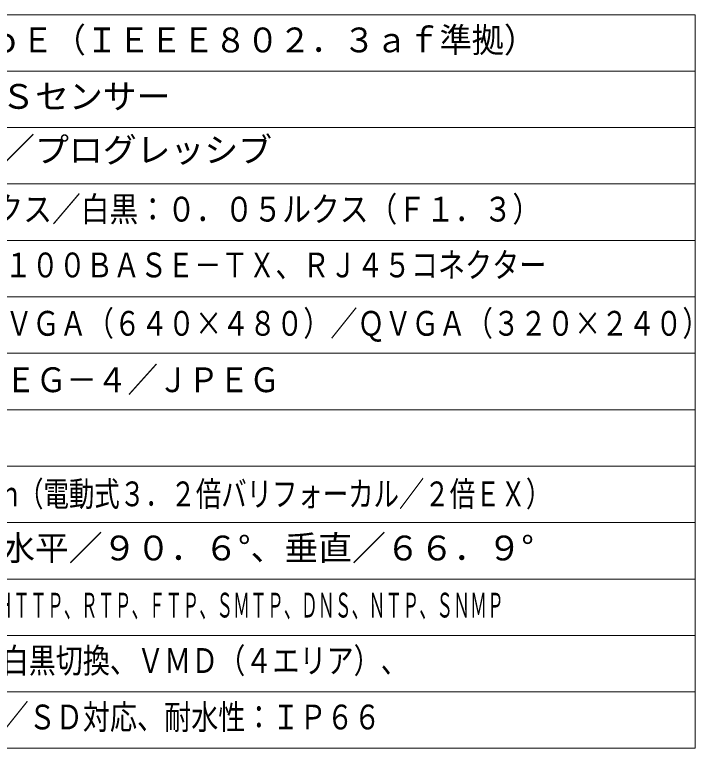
# Model space of a CAD drawing. Units: millimetres, scale not verified. Extents: x -62 to 63, y -57 to 57.
# Drawn here: x 2.2 to 62.5, y -56.7 to 8.3 of the extents above; entities that cross this region are included whole.
import ezdxf
from ezdxf.enums import TextEntityAlignment as Align

# ---------------------------------------------------------------- set-up
doc = ezdxf.new("R2010")
doc.units = ezdxf.units.MM
doc.header["$LTSCALE"] = 0.125
doc.layers.add('0-2_WAKU', color=1, linetype='Continuous', lineweight=18)
doc.layers.add('0-3_MOJI1', color=7, linetype='Continuous')
doc.styles.add('ＭＳ ゴシック', font='')
doc.styles.get('ＭＳ ゴシック').set_extended_font_data('MS Gothic')

msp = doc.modelspace()

# ---------------------------------------------------------------- linework, layer by layer
at = {"layer": '0-2_WAKU', "color": 4}
for p, q in [((-62.4905, 8.319), (62.5095, 8.319)), ((62.5095, 8.319), (62.5095, -56.681)), ((62.5095, -56.681), (-62.4905, -56.681))]:
    msp.add_line(p, q, dxfattribs=at)
at = {"layer": '0-2_WAKU'}
for p, q in [((-62.4905, 3.319), (62.5095, 3.319)), ((-62.4905, -1.681), (62.5095, -1.681)), ((-62.4905, -6.681), (62.5095, -6.681)), ((-62.4905, -11.681), (62.5095, -11.681)), ((-62.4905, -16.681), (62.5095, -16.681)), ((-62.4905, -21.681), (62.5095, -21.681)), ((-62.4905, -26.681), (62.5095, -26.681)), ((-62.4905, -31.681), (62.5095, -31.681)), ((-62.4905, -36.681), (62.5095, -36.681)), ((-62.4905, -41.681), (62.5095, -41.681)), ((62.5095, -46.681), (-62.4905, -46.681)), ((62.5095, -51.681), (-62.4905, -51.681))]:
    msp.add_line(p, q, dxfattribs=at)

# ---------------------------------------------------------------- texts
at = {"layer": '0-3_MOJI1', "style": 'ＭＳ ゴシック'}
for s, width, p in [('ＤＣ１２Ｖ、ＰｏＥ（ＩＥＥＥ８０２．３ａｆ準拠）', 0.95, (-19.9905, 4.319)), ('カラー：０．３ルクス／白黒：０．０５ルクス（Ｆ１．３）', 0.85, (-19.9905, -10.672)), ('１０ＢＡＳＥ－Ｔ／１００ＢＡＳＥ－ＴＸ、ＲＪ４５コネクター', 0.8, (-20.2838, -15.6165)), ('１２８０×９６０／ＶＧＡ（６４０×４８０）／ＱＶＧＡ（３２０×２４０）', 0.8, (-20.205, -20.7861)), ('Ｈ．２６４／ＭＰＥＧ－４／ＪＰＥＧ', 0.9, (-20.205, -25.7861)), ('ｆ＝３．１～１０ｍｍ（電動式３．２倍バリフォーカル／２倍ＥＸ）', 0.75, (-19.9905, -35.8986)), ('ＴＣＰ／ＩＰ、ＵＤＰ／ＩＰ、ＨＴＴＰ、ＲＴＰ、ＦＴＰ、ＳＭＴＰ、ＤＮＳ、ＮＴＰ、ＳＮＭＰ', 0.5, (-20.4391, -45.754)), ('暗部補正、カラー／白黒切換、ＶＭＤ（４エリア）、', 0.8, (-20.5587, -50.6653)), ('ＶＩＱＳ、ＳＤＨＣ／ＳＤ対応、耐水性：ＩＰ６６', 0.8, (-20.5587, -55.6653))]:
    msp.add_text(s, height=2.199, dxfattribs=dict(at, width=width)).set_placement(p, align=Align.BOTTOM_LEFT)
for s, p in [('１／３型\u3000ＭＯＳセンサー', (-19.9905, -0.681)), ('約１３０万画素／プログレッシブ', (-19.9905, -5.421)), ('画角（Ｗ端）：水平／９０．６°、垂直／６６．９°', (-20.0015, -40.692))]:
    msp.add_text(s, height=2.199, dxfattribs=at).set_placement(p, align=Align.BOTTOM_LEFT)

doc.saveas('drawing.dxf')
